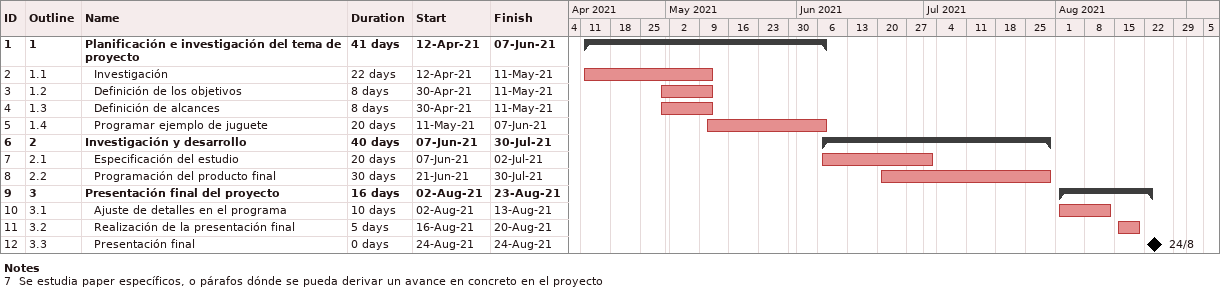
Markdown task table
| ID | WBS | Task | Duration | Start | Finish |
|---|---|---|---|---|---|
| 1 | 1 | **Planificación e investigación del tema de proyecto** | 41d | 2021-04-12 | 2021-06-07 |
| 2 | 1.1 | Investigación | 22d | 2021-04-12 | 2021-05-11 |
| 3 | 1.2 | Definición de los objetivos | 8d | 2021-04-30 | 2021-05-11 |
| 4 | 1.3 | Definición de alcances | 8d | 2021-04-30 | 2021-05-11 |
| 5 | 1.4 | Programar ejemplo de juguete | 20d | 2021-05-11 | 2021-06-07 |
| 6 | 2 | **Investigación y desarrollo** | 40d | 2021-06-07 | 2021-07-30 |
| 7 | 2.1 | Especificación del estudio | 20d | 2021-06-07 | 2021-07-02 |
| 8 | 2.2 | Programación del producto final | 30d | 2021-06-21 | 2021-07-30 |
| 9 | 3 | **Presentación final del proyecto** | 16d | 2021-08-02 | 2021-08-23 |
| 10 | 3.1 | Ajuste de detalles en el programa | 10d | 2021-08-02 | 2021-08-13 |
| 11 | 3.2 | Realización de la presentación final | 5d | 2021-08-16 | 2021-08-20 |
| 12 | 3.3 | Presentación final | 0d | 2021-08-24 | 2021-08-24 |

Notes
- 7: Se estudia paper específicos, o párafos dónde se pueda derivar un avance en concreto en el proyecto
